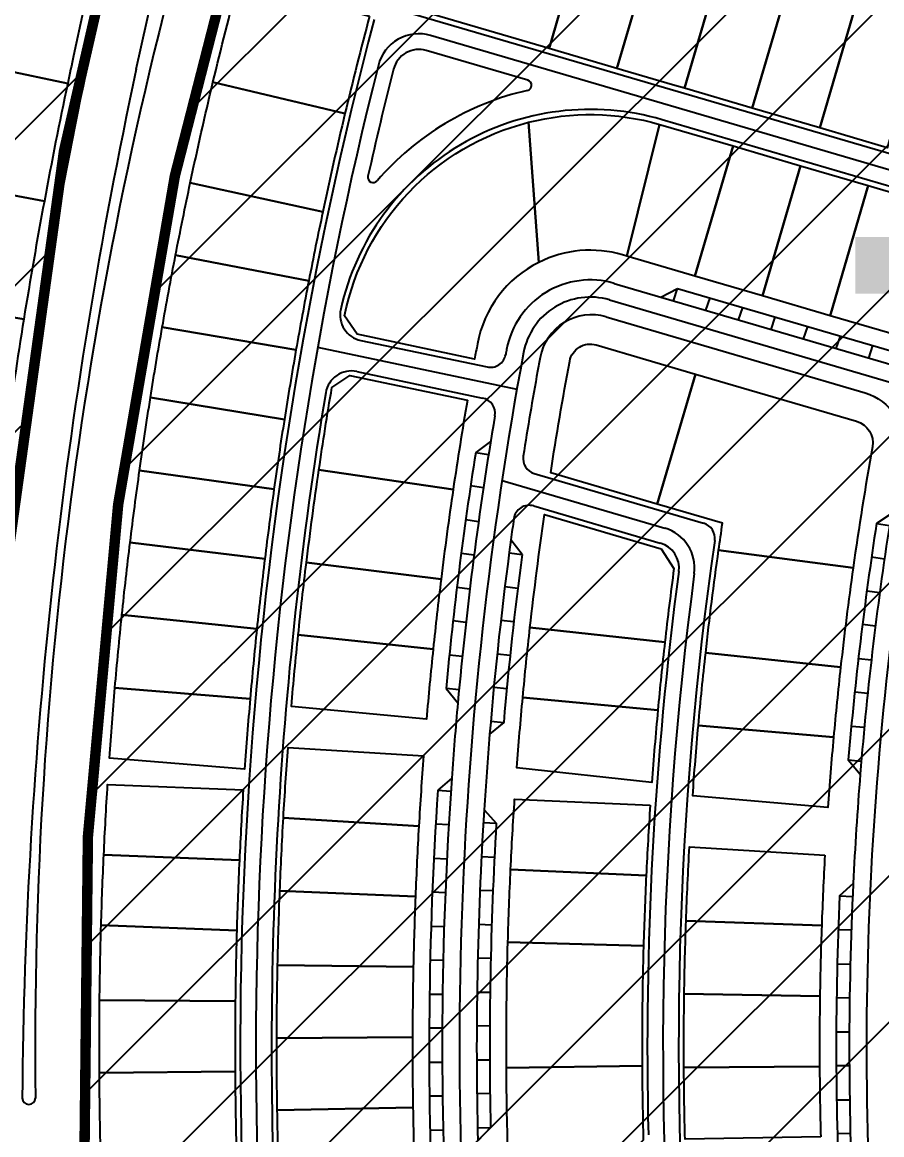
# Paper-space layout 'Layout1' of a CAD drawing. Extents: x 51 to 892, y -832 to -238.
# Drawn here: x 754.36 to 767.53, y -347.63 to -330.57 of the extents above; entities that cross this region are included whole.
import ezdxf

# ---------------------------------------------------------------- set-up
doc = ezdxf.new("R2010")
doc.units = 0
doc.header["$LTSCALE"] = 10
doc.header["$MEASUREMENT"] = 0
doc.linetypes.add('X-Base 100915$0$PHANTOMX2', pattern=[5, 2.5, -0.5, 0.5, -0.5, 0.5, -0.5])
for name, color, linetype in [('L-ANNO-KPLN', 254, 'Continuous'), ('L-ANNO-KPLN-HTCH', 135, 'Continuous'), ('L-ANNO-KPLN-SHET', 139, 'X-Base 100915$0$PHANTOMX2'), ('L-ANNO-TEXT', 50, 'Continuous')]:
    doc.layers.add(name, color=color, linetype=linetype)
doc.styles.add('ANNO-A-XL', font='arial.ttf', dxfattribs={"height": 8})
pattern_1 = [(45, (0, 0), (-1.122532015133644, 1.122532015133644), [])]

# ---------------------------------------------------------------- blocks, each defined once
blk = doc.blocks.new('masterplan')
at = {"layer": 'L-ANNO-KPLN'}
for p, q in [((407948.432580914, 2905862.700010548), (407949.2320323419, 2905866.325325754)), ((407947.7053529047, 2905862.857094674), (407947.9683995146, 2905864.074880757)), ((407970.3488562948, 2905858.359426498), (407952.3775052573, 2905863.634656029)), ((407969.6945131444, 2905858.301373487), (407952.9440181442, 2905863.218238429)), ((407954.4343465155, 2905862.530648187), (407952.8764216215, 2905862.987954452)), ((407962.5842195777, 2905860.138371115), (407956.4954988902, 2905861.925626792)), ((407955.7586988831, 2905859.415530834), (407956.474296217, 2905859.205477612)), ((407956.474296217, 2905859.205477612), (407956.730117545, 2905859.338823267)), ((407956.4748238409, 2905859.205322735), (407961.8476309899, 2905857.628213097)), ((407956.730117545, 2905859.338823267), (407961.7196037165, 2905857.874231944)), ((407955.6843427082, 2905859.162218458), (407965.7265449807, 2905856.214475583)), ((407955.6354857951, 2905858.901421146), (407959.6032333378, 2905857.736746382)), ((407951.8736953476, 2905858.540933086), (407953.8092857263, 2905858.132783694)), ((407951.2124434678, 2905858.435090662), (407954.2669536326, 2905857.790999599)), ((407951.813003422, 2905858.063175552), (407953.7416010917, 2905857.656500682)), ((407953.8642618362, 2905856.98939125), (407953.6352676903, 2905856.822961394)), ((407953.6352676903, 2905856.822961394), (407953.8328383607, 2905856.791875361)), ((407954.532826244, 2905856.49871794), (407957.1292106735, 2905855.736586936)), ((407953.7542991098, 2905856.277842477), (407953.5564601698, 2905856.307171208)), ((407954.0385677639, 2905856.393674395), (407956.5324927022, 2905855.661618888)), ((407954.5244884946, 2905856.000913453), (407956.4648961796, 2905855.431334911)), ((407953.4822401699, 2905855.790700947), (407953.6803317697, 2905855.763131829)), ((407959.7804278476, 2905855.731353722), (407959.9780697115, 2905855.700731937)), ((407954.1478688113, 2905855.281471598), (407954.3461507529, 2905855.255313105)), ((407953.6109421842, 2905855.247784076), (407953.4126135538, 2905855.273591412)), ((407959.90101073, 2905855.1864755), (407959.7030739826, 2905855.215129367)), ((407953.347585822, 2905854.755883454), (407953.5461358351, 2905854.731839935)), ((407954.082169589, 2905854.765640424), (407954.2806781756, 2905854.741261396)), ((407959.6308600291, 2905854.698160944), (407959.8290720661, 2905854.671477832)), ((407953.485917842, 2905854.215340164), (407953.2871621115, 2905854.237617973)), ((407954.0210995551, 2905854.249240736), (407954.2198188173, 2905854.226643133)), ((407959.762260841, 2905854.155789914), (407959.5637931358, 2905854.180499629)), ((407953.2313471958, 2905853.71883591), (407953.4302929622, 2905853.698325568)), ((407953.9646636224, 2905853.732314075), (407954.1635775738, 2905853.711499715)), ((407959.5018799417, 2905853.662196666), (407959.7005836684, 2905853.639462793)), ((407953.1801454844, 2905853.199578251), (407953.3608646963, 2905852.981684979)), ((407953.3792655903, 2905853.180836992), (407953.1801454844, 2905853.199578251)), ((407954.1119589694, 2905853.195872584), (407953.9128663309, 2905853.214902027)), ((407959.644046654, 2905853.122547581), (407959.4451265755, 2905853.143303362)), ((407953.8657118478, 2905852.697046214), (407954.0649671566, 2905852.679803221)), ((407959.3935386557, 2905852.623871083), (407959.5926553943, 2905852.605095451)), ((407959.3471212887, 2905852.103951249), (407959.5464149768, 2905852.087157623)), ((407953.2675738139, 2905851.825462284), (407953.0542582001, 2905851.639362074)), ((407953.0542582001, 2905851.639362074), (407953.2538070154, 2905851.625936366)), ((407953.2212063501, 2905851.106961013), (407953.0215461055, 2905851.118612567)), ((407953.9517884088, 2905851.129357053), (407953.7521413121, 2905851.141232953)), ((407952.9934637892, 2905850.597592881), (407953.1932197106, 2905850.587716401)), ((407953.7235922564, 2905850.622018991), (407953.9233378395, 2905850.611934226)), ((407953.169849308, 2905850.068243548), (407952.9700134699, 2905850.076344177)), ((407953.8995292359, 2905850.094277033), (407953.6997012355, 2905850.102569853)), ((407959.2132415618, 2905850.020426332), (407959.4130456178, 2905850.011575391)), ((407952.951197, 2905849.554907632), (407953.1510969885, 2905849.548583496)), ((407953.680470171, 2905849.582927329), (407953.8803645131, 2905849.576427121)), ((407959.3926178591, 2905849.491978935), (407959.1927356316, 2905849.498841525)), ((407953.1369642334, 2905849.028777296), (407952.9370158662, 2905849.03332444)), ((407953.8658452131, 2905849.058426148), (407953.6659006103, 2905849.06313322)), ((407959.1774201321, 2905848.977078512), (407959.3773607444, 2905848.972204956)), ((407952.9274711885, 2905848.511635806), (407953.1274521594, 2905848.508866015)), ((407953.6559937253, 2905848.543229343), (407953.8559725035, 2905848.540315786)), ((407959.3672757843, 2905848.452304905), (407959.1672965796, 2905848.455188946)), ((407953.1225615181, 2905847.988890726), (407952.9225637213, 2905847.989882945)), ((407953.850747179, 2905848.022137714), (407953.650750313, 2905848.023257523)), ((407959.1623659759, 2905847.933224489), (407959.3623639767, 2905847.932330248)), ((407952.9222938521, 2905847.468107073), (407953.1222926956, 2905847.468892507)), ((407953.6501707952, 2905847.503259589), (407953.8501696597, 2905847.503933619)), ((407959.3626258082, 2905847.412332459), (407959.1626288093, 2905847.411236811)), ((407953.1266457131, 2905846.948912439), (407952.9266616023, 2905846.946349412)), ((407953.8542399921, 2905846.985745187), (407953.6542552186, 2905846.983277373)), ((407959.1680850538, 2905846.889277584), (407959.3680612526, 2905846.892363013)), ((407952.935666627, 2905846.424651179), (407953.135620227, 2905846.428991601)), ((407953.6630032544, 2905846.463352707), (407953.8629578488, 2905846.467614106)), ((407953.8629578488, 2905846.467614106), (407953.6676095373, 2905846.263405857)), ((407959.3786697722, 2905846.372473381), (407959.1787341691, 2905846.367398478))]:
    blk.add_line(p, q, dxfattribs=at)
for points in [[(407955.3391535307, 2905865.016440726), (407954.7637814621, 2905863.017574567), (407952.9973647553, 2905863.53608058), (407953.5642945963, 2905865.537424832)], [(407956.3859490375, 2905864.709169082), (407955.8001125082, 2905862.713374614), (407954.7637814621, 2905863.017574567), (407955.3391535307, 2905865.016440726)], [(407957.4203753965, 2905864.405528223), (407956.836338968, 2905862.409205361), (407956.6532261975, 2905862.462955459), (407955.8001125082, 2905862.713374614), (407956.3859490375, 2905864.709169082)], [(407958.4585026752, 2905864.100801012), (407957.8726661459, 2905862.105006543), (407956.836338968, 2905862.409205361), (407957.4203753965, 2905864.405528223)], [(407959.4929329052, 2905863.797159016), (407958.9088964117, 2905861.800836173), (407957.8726661459, 2905862.105006543), (407958.4585026752, 2905864.100801012)], [(407960.5292624822, 2905863.492959495), (407959.9452199227, 2905861.496638432), (407958.9088964117, 2905861.800836173), (407959.4929329052, 2905863.797159016)], [(407956.4729688037, 2905861.848864854), (407957.5797304858, 2905861.523991009), (407956.9956881987, 2905859.527670745), (407955.9521937738, 2905859.833972525), (407956.4542858279, 2905861.854238485)], [(407958.6160027114, 2905861.219808322), (407958.0319660295, 2905859.223485535), (407956.9956881987, 2905859.527670745), (407957.5797304858, 2905861.523991009)], [(407959.652286907, 2905860.915622122), (407959.0682464696, 2905858.919300436), (407958.0319660295, 2905859.223485535), (407958.6160027114, 2905861.219808322)], [(407960.6885624282, 2905860.611438467), (407960.1045236759, 2905858.615116287), (407959.0682464696, 2905858.919300436), (407959.652286907, 2905860.915622122)]]:
    blk.add_lwpolyline(points, close=True, dxfattribs=at)
for points in [[(407946.7985899145, 2905864.502263435, -0.003244982398249288), (407947.7675749387, 2905864.281870123), (407947.4707632244, 2905862.907766973, 0.001386448028862579), (407947.3803023, 2905862.483273892), (407945.3439263068, 2905862.913016532), (407945.6870936893, 2905864.501725328), (407945.9721295419, 2905864.684606937)], [(407952.0087390002, 2905863.516950148, 0.006282251540902384), (407951.631491218, 2905862.019823936), (407949.6077967902, 2905862.500509841, -0.006326932595957362), (407950.0003931001, 2905864.058201829)], [(407947.3803023, 2905862.483273892, 0.005859536465751398), (407947.0228708732, 2905860.678367966), (407944.9522486427, 2905861.063782781, -0.003744937937874661), (407945.1587595964, 2905862.055778938), (407945.3439263068, 2905862.913016532)], [(407951.631491218, 2905862.019823936, 0.006277226712519576), (407951.2918097164, 2905860.513653323), (407949.2595691665, 2905860.956837337, -0.006232273416766205), (407949.6077967902, 2905862.500509841)], [(407956.4542858279, 2905861.854238485), (407955.9521937738, 2905859.833972525), (407955.8871322745, 2905859.853070385, 0.189775869886456), (407954.6027421117, 2905859.73767454), (407954.4456684142, 2905861.885973796, -0.1331329310509148)], [(407954.6027421117, 2905859.73767454, 0.2347042157026593), (407953.6611346831, 2905858.486341949, 0.001055502495886117), (407953.6185419598, 2905858.254765009), (407951.8173465891, 2905858.634574328), (407951.6265189163, 2905858.920023795, -0.2885969277282905), (407954.4456684142, 2905861.885973796)], [(407947.0228708732, 2905860.678367966, 0.005868320843912079), (407946.7077388929, 2905858.865555515), (407944.6156384377, 2905859.208224498, -0.001345113027464398), (407944.7441054122, 2905859.98007567), (407944.7441374151, 2905859.980256847, -0.004074478053933057), (407944.9522486427, 2905861.063782781)], [(407951.2918097164, 2905860.513653323, 0.004404447528130956), (407951.0766960832, 2905859.455315779), (407949.0342554451, 2905859.848724193, -0.004479306484950018), (407949.2595691665, 2905860.956837337)], [(407951.0766960832, 2905859.455315779, 0.00440263489364279), (407950.8801109242, 2905858.393346654), (407948.8294874323, 2905858.741964083, -0.004440455348703678), (407949.0342554451, 2905859.848724193)], [(407946.7077388929, 2905858.865555515, 0.005863442742887322), (407946.4350753948, 2905857.045870641), (407944.3229257852, 2905857.347215449, -0.003194007940904805), (407944.6156384377, 2905859.208224498)], [(407950.8801109242, 2905858.393346654, 0.004403651353023836), (407950.7021754952, 2905857.32803289), (407948.6493007557, 2905857.662877571, -0.004319572949863335), (407948.8294874323, 2905858.741964083)], [(407955.4815531389, 2905858.471366522), (407957.0029935706, 2905858.024769743), (407956.4171570414, 2905856.028975274), (407954.7844980406, 2905856.50822005, -0.007569106078218055), (407955.0768263044, 2905858.222870444, -0.4442683283212291)], [(407959.474799943, 2905857.299206821, -0.3823758585467206), (407959.716621215, 2905856.909034989, 0.00893231893680632), (407959.4210665611, 2905855.050928839), (407957.3587381813, 2905855.322077036, -0.001956314752751584), (407957.4183194734, 2905855.735098558), (407956.4171570414, 2905856.028975274), (407957.0029935706, 2905858.024769743)], [(407953.5073294195, 2905857.624142853, 0.005909559189179342), (407953.2898793005, 2905856.253940062), (407951.2319178033, 2905856.555751569, -0.005252765067732292), (407951.4303259605, 2905857.817021727), (407951.7054109629, 2905858.004103869)], [(407950.7021754952, 2905857.32803289, 0.004401217550054057), (407950.5428901584, 2905856.259844169), (407948.4827632986, 2905856.546693779, -0.004456660170904887), (407948.6493007557, 2905857.662877571)], [(407950.5428901584, 2905856.259844169, 0.004402177236995252), (407950.4023670142, 2905855.188924828), (407948.3378617106, 2905855.442197205, -0.004398885370715894), (407948.4827632986, 2905856.546693779)], [(407953.2898793005, 2905856.253940062, 0.005902707463531694), (407953.1047245529, 2905854.879035468), (407951.0402312594, 2905855.132343418, -0.005919330644662689), (407951.2319178033, 2905856.555751569)], [(407956.4759755607, 2905855.344707401), (407956.6739670169, 2905855.039293315, 0.005128453722674895), (407956.5350890583, 2905853.911645902), (407954.4672568428, 2905854.136150134, -0.007623816245938431), (407954.6891600568, 2905855.869204065)], [(407950.4023670142, 2905855.188924828, 0.004399296629274434), (407950.2805780496, 2905854.115843336), (407948.2115309873, 2905854.32874578, -0.004436465477653174), (407948.3378617106, 2905855.442197205)], [(407959.4210665611, 2905855.050928839, 0.007301061344832454), (407959.2290747158, 2905853.527442988), (407957.1607176599, 2905853.747286123, -0.007267254369810405), (407957.3587381813, 2905855.322077036)], [(407953.1047245529, 2905854.879035468, 0.004607195578363791), (407952.9830377549, 2905853.805905183), (407950.9142674403, 2905854.021567714, -0.004624913461944878), (407951.0402312594, 2905855.132343418)], [(407950.2805780496, 2905854.115843336, 0.004400151556538095), (407950.1776441042, 2905853.040661729), (407948.1046066175, 2905853.211033587, -0.004435858097855219), (407948.2115309873, 2905854.32874578)], [(407956.5350890583, 2905853.911645902, 0.004754031810647658), (407956.42737474, 2905852.867701351), (407954.3564591567, 2905853.061632033, -0.004742477072568138), (407954.4672568428, 2905854.136150134)], [(407952.9830377549, 2905853.805905183, 0.004597388482477348), (407952.8809736719, 2905852.730738594), (407950.8100258682, 2905852.925279596, -0.004538361965153501), (407950.9142674403, 2905854.021567714)], [(407959.2290747158, 2905853.527442988, 0.005143121297150391), (407959.1207009255, 2905852.453195907), (407957.0484660539, 2905852.632847251, -0.005142567188943658), (407957.1607176599, 2905853.747286123)], [(407950.1776441042, 2905853.040661729, 0.004397227082585277), (407950.0934936686, 2905851.963936648), (407948.020345625, 2905852.134188608, -0.004269605152280771), (407948.1046066175, 2905853.211033587)], [(407956.42737474, 2905852.867701351, 0.005061632542831439), (407956.3345458941, 2905851.75602079), (407954.2658199832, 2905851.985329293, -0.004732103557275806), (407954.3564591567, 2905853.061632033)], [(407959.1207009255, 2905852.453195907, 0.005165199610893558), (407959.0340699739, 2905851.372995348), (407956.9618532743, 2905851.556420414, -0.004967785527856158), (407957.0484660539, 2905852.632847251)], [(407952.8353496267, 2905852.16610835, 0.004603617403350584), (407952.7634102465, 2905851.088498373), (407950.6874713255, 2905851.218589248, -0.004459624732403785), (407950.7592580246, 2905852.296226117)], [(407950.0722185731, 2905851.644534513, 0.004403574416361135), (407950.0125328146, 2905850.565878704), (407947.934132245, 2905850.647798996, -0.004274346155953869), (407947.9932116386, 2905851.726402487)], [(407956.3102790648, 2905851.410490177, 0.004903631745873155), (407956.2484596301, 2905850.332201545), (407954.1705790769, 2905850.426140002, -0.004736416864647245), (407954.2319550009, 2905851.504694445)], [(407952.7634102465, 2905851.088498373, 0.004601630520510355), (407952.7111702873, 2905850.009920972), (407950.6329018438, 2905850.094154166, -0.004651205762413924), (407950.6874713255, 2905851.218589248)], [(407958.9880736618, 2905850.641603092, 0.005148542204515125), (407958.9388333182, 2905849.562606228), (407956.8601257135, 2905849.636714518, -0.005183199023159063), (407956.9119530651, 2905850.769118621)], [(407950.0125328146, 2905850.565878704, 0.004402375852544218), (407949.9717996677, 2905849.486815019), (407947.8932661075, 2905849.568516077, -0.004262474478361594), (407947.934132245, 2905850.647798996)], [(407956.2484596301, 2905850.332201545, 0.004889562513452173), (407956.2076422942, 2905849.252925147), (407954.1284738076, 2905849.311160292, -0.004876505354985333), (407954.1705790769, 2905850.426140002)], [(407952.7111702873, 2905850.009920972, 0.004600672735551343), (407952.6787480889, 2905848.930481896), (407950.5987877904, 2905848.954893061, -0.004691983707706518), (407950.6329018438, 2905850.094154166)], [(407949.9717996677, 2905849.486815019, 0.004403171680163939), (407949.9499107626, 2905848.406486183), (407947.8699358132, 2905848.419261883, -0.004521534571240755), (407947.8932661075, 2905849.568516077)], [(407958.9388333182, 2905849.562606228, 0.005151577784942476), (407958.9117086879, 2905848.482889419), (407956.8319705826, 2905848.518069833, -0.005107154796491946), (407956.8601257135, 2905849.636714518)], [(407956.2076422942, 2905849.252925147, 0.00830280766342517), (407956.1865897161, 2905847.413336152), (407954.1067662683, 2905847.378997804, -0.008414897423348689), (407954.1284738076, 2905849.311160292)], [(407952.6787480889, 2905848.930481896, 0.004608911321686384), (407952.6660639001, 2905847.850557005), (407950.5860295398, 2905847.838704825, -0.004592080637968469), (407950.5987877904, 2905848.954893061)], [(407958.9117086879, 2905848.482889419, 0.005171169645383379), (407958.9067440878, 2905847.402802716), (407956.8267622438, 2905847.383901257, -0.005182739627790516), (407956.8319705826, 2905848.518069833)], [(407949.9499107626, 2905848.406486183, 0.004400813872783432), (407949.9469959517, 2905847.326644434), (407947.8670987088, 2905847.303004333, -0.004405182158374082), (407947.8699358132, 2905848.419261883)], [(407952.673172016, 2905846.770633865), (407950.5935331385, 2905846.732051035, -0.004562135192505983), (407950.5860295398, 2905847.838704825), (407952.6660639001, 2905847.850557005, 0.004603938610312378)], [(407949.9633675294, 2905846.228919028), (407947.8837977843, 2905846.185756449, -0.004402168139394359), (407947.8670987088, 2905847.303004333), (407949.9469959517, 2905847.326644434, 0.004476182728779293)], [(407956.2041698245, 2905846.273198814), (407955.9709383431, 2905846.027156048), (407954.1315506833, 2905845.980113564, -0.006105287290811512), (407954.1067662683, 2905847.378997804), (407956.1865897161, 2905847.413336152, 0.005148203837507551)], [(407958.9238324957, 2905846.322913795), (407956.8440141657, 2905846.287630686, -0.005011395331005259), (407956.8267622438, 2905847.383901257), (407958.9067440878, 2905847.402802716, 0.005172747424629303)], [(407952.7000703294, 2905845.69097345), (407950.6213157155, 2905845.618061311, -0.004583210416671941), (407950.5935331385, 2905846.732051035), (407952.673172016, 2905846.770633865, 0.004608814230704599)]]:
    blk.add_lwpolyline(points, format="xyb", close=True, dxfattribs=at)
for points in [[(407956.6660870864, 2905859.149180183), (407956.730117545, 2905859.338823267)], [(407957.1650357036, 2905859.00272105), (407957.2290661621, 2905859.192364135)], [(407957.6639843207, 2905858.856261918), (407957.7280147793, 2905859.045905002)], [(407958.162932938, 2905858.709802786), (407958.2269633964, 2905858.89944587)], [(407958.6618815551, 2905858.563343653), (407958.7259120136, 2905858.752986738)], [(407959.1608301722, 2905858.416884521), (407959.2248606307, 2905858.606527606)], [(407959.6597787894, 2905858.270425389), (407959.7238092478, 2905858.460068473)], [(407954.3461507529, 2905855.255313105), (407954.1743692606, 2905855.479708039)]]:
    blk.add_lwpolyline(points, dxfattribs=at)
for points in [[(407959.6032333378, 2905857.736746382, -0.3823758558356593), (407960.1656083922, 2905856.82937003, 0.0046110558414929), (407960.0059627832, 2905855.878733516), (407959.7804278476, 2905855.731353722, 0.0174133623693031), (407959.3471212887, 2905852.103951249), (407959.5300027123, 2905851.887832289, 0.0080362972854349), (407959.4222788354, 2905850.211362024), (407959.2132415618, 2905850.020426332, 0.0223900866199349), (407959.215606282, 2905845.32408726), (407959.4248357317, 2905845.133362166)], [(407954.3461507529, 2905855.255313105, 0.0112120050697191), (407954.0649671566, 2905852.679803221), (407953.848812541, 2905852.497761162, 0.0050021081194549), (407953.7643615743, 2905851.340859565), (407953.9517884088, 2905851.129357053)]]:
    blk.add_lwpolyline(points, format="xyb", dxfattribs=at)
for centre, radius, start, end in [((408011.6258357074, 2905847.698627646), 64.74399999994391, 163.3778635715678, 180.6921108289289), ((408011.0064366256, 2905847.731003768), 63.39772533267856, 163.1389014425376, 181.5978862850495), ((408011.6258357075, 2905847.698627646), 61.59999999999306, 165.1694854820623, 186.5171650134089), ((407952.7637607505, 2905862.604147823), 0.6400000000000001, 73.64116340534166, 165.7898226640702), ((407952.7637607505, 2905862.604147823), 0.4, 73.64116340534166, 165.7898226640702), ((408024.3379818329, 2905846.304143772), 78.39999999986071, 167.8111503999395, 177.7200083757354), ((408024.3379818329, 2905846.304143772), 77.65599999986203, 167.8111503999395, 179.5469629723173), ((408011.6258357075, 2905847.698627646), 61.35999999998944, 165.7898226640702, 186.9054076471657), ((408011.6258357075, 2905847.698627646), 61.11999999998602, 165.7898226640702, 167.3743454164184), ((407954.4118143412, 2905862.453886862), 0.08000000000000002, 282.8640337135631, 73.64116340534166), ((407955.3914223542, 2905858.164321832), 4.32, 102.8640337135631, 139.1760808261265), ((407955.3914223542, 2905858.164321832), 3.92, 73.64116340534166, 167.397662076835), ((407952.061844646, 2905861.040762738), 0.08000000000000002, 167.3743454164184, 319.1760808261263), ((407955.3914244436, 2905858.164321225), 1.303999999959182, 73.64116340534166, 169.4574120062497), ((407955.3914244436, 2905858.164321225), 1.039999999959182, 73.64116340534166, 169.4574120062497), ((407951.9562266865, 2905858.93232621), 0.4, 167.397662076835, 258.0927296994967), ((407955.4101640531, 2905858.133807888), 0.8, 73.64116340534166, 169.4840372988466), ((408011.6258415522, 2905847.698647214), 58.24000000042582, 169.4574120062497, 186.2970763550122), ((408011.6258415522, 2905847.698647214), 58.50400000042581, 169.4574120062497, 169.5359775990568), ((407953.8588045296, 2905858.367619569), 0.24, 258.0927296994967, 349.5359775990567), ((408011.6258415522, 2905847.698647214), 57.97600000042581, 169.4840372988466, 169.6974266324487), ((407951.730472083, 2905857.671782427), 0.4, 78.09272969949666, 170.546432370801), ((408011.6258415522, 2905847.698647214), 57.97600000042581, 169.6986875921635, 171.0015528568982), ((408011.6258357075, 2905847.698627646), 61.11999999998602, 170.546432370801, 183.3174608538066), ((408011.6258415519, 2905847.698647214), 52.00000000008319, 168.8894750688744, 184.6024692652267), ((407953.6920822883, 2905857.421664807), 0.24, 350.472842399508, 78.09272969949666), ((408011.6258415842, 2905847.698647208), 58.50400003280183, 170.4727441948959, 174.819009418493), ((408011.6261052625, 2905847.698632715), 58.70426403747766, 171.0583384092299, 174.6231494912852), ((407954.6004227666, 2905856.729001917), 0.24, 171.0015528568982, 253.6411634053416), ((407954.456891972, 2905855.770629476), 0.24, 73.64116340534166, 171.9632361595244), ((408011.6258415525, 2905847.698647214), 57.97600000071929, 171.9632361595244, 172.2869579984397), ((408011.625841552, 2905847.698647214), 52.26400000025936, 170.9953433514576, 175.4025642020712), ((407956.3522353086, 2905855.047528283), 0.6400000000000001, 352.4266777113235, 73.64116340534166), ((407957.0616141509, 2905855.506302959), 0.24, 351.8567608276546, 73.64116340534166), ((408011.6258415525, 2905847.698647214), 57.97600000071929, 172.2869579984397, 175.2517597876293), ((408011.6258415502, 2905847.698647208), 54.88000000000001, 171.8567608276545, 184.9646690867383), ((407956.3522353085, 2905855.047528283), 0.4, 352.4266777113235, 73.64116340534166), ((408011.6258415502, 2905847.698647208), 55.36000000000001, 172.4266777113235, 181.3910740019831), ((408011.6258415502, 2905847.698647208), 55.12, 172.4266777113235, 185.6182645198161), ((408011.6258415842, 2905847.698647208), 58.50400003280183, 174.819009418493, 175.9550524643673), ((408011.6258415508, 2905847.698647208), 58.50399999946755, 175.9550524643673, 183.2851880131833), ((408011.6261052625, 2905847.698632715), 58.70426403748119, 176.1509256544082, 182.771288834242), ((408011.6258415525, 2905847.698647214), 57.97600000071929, 176.3981490981154, 181.4185486919814), ((408011.8257961469, 2905847.702908613), 57.97600000071929, 176.6110981839568, 181.2208934554421), ((408011.625841552, 2905847.698647214), 52.26400000025936, 177.2443082720625, 182.8134144191385), ((407946.7855078755, 2905846.920342174), 0.101122002665331, 181.2350677524789, 357.8588641012269)]:
    blk.add_arc(centre, radius, start, end, dxfattribs=at)
blk = doc.blocks.new('*U44')
at = {"layer": 'L-ANNO-KPLN-HTCH'}
h = blk.add_hatch(dxfattribs=at)
h.set_pattern_fill('ANSI31', color=256, scale=0.5)
h.set_pattern_definition(pattern_1)
edge = h.paths.add_edge_path()
edge.add_line((-3477.340847312534, 26389.08211946678), (-3476.696798085878, 26391.23498560772))
edge.add_arc((-3420.452162759733, 26378.86010228293), 57.5899013740549, 142.7627728215528, 167.5915480642971, ccw=False)
edge.add_arc((-3465.563501166671, 26413.2295411542), 0.8800000000368055, 44.14386045287557, 147.0093464292338, ccw=False)
edge.add_line((-3464.932019010131, 26413.84242800023), (-3462.308316295329, 26411.13912075949))
edge.add_line((-3462.308316295329, 26411.13912075949), (-3460.800261644824, 26409.50123974639))
edge.add_line((-3460.800261644824, 26409.50123974639), (-3458.15148298332, 26406.14717746624))
edge.add_line((-3458.15148298332, 26406.14717746624), (-3456.785749881007, 26404.33334375643))
edge.add_line((-3456.785749881007, 26404.33334375643), (-3456.273116397383, 26403.65251388452))
edge.add_line((-3456.273116397383, 26403.65251388452), (-3454.614317236995, 26401.08604812441))
edge.add_line((-3454.614317236995, 26401.08604812441), (-3453.11897780892, 26397.88563898723))
edge.add_line((-3453.11897780892, 26397.88563898723), (-3451.681185775963, 26393.15234245132))
edge.add_line((-3451.681185775963, 26393.15234245132), (-3452.372755956548, 26389.64254962518))
edge.add_arc((-3440.729426172565, 26421.87102503988), 34.26721109186285, 250.1364990818604, 256.5534498169945)
edge.add_arc((-3452.890471362292, 26371.94932114865), 17.11531071611784, 62.14225024929232, 75.82037691743722, ccw=False)
edge.add_arc((-3335.491414003128, 26392.60204492405), 109.5406656748041, 182.8889570298612, 188.6250922489311)
edge.add_arc((-3444.403850554815, 26376.08179597749), 0.6175726048691607, -72.33047382238777, 8.62509224678962, ccw=False)
edge.add_line((-3444.216401010231, 26375.49335856321), (-3448.091487384113, 26374.25893131788))
edge.add_line((-3448.091487384113, 26374.25893131788), (-3454.201449280666, 26371.9425439863))
edge.add_line((-3454.201449280666, 26371.9425439863), (-3460.486923591178, 26369.40974283596))
edge.add_line((-3460.486923591178, 26369.40974283596), (-3462.637729320852, 26368.6181544946))
edge.add_line((-3462.637729320852, 26368.6181544946), (-3466.675663639969, 26367.24637549468))
edge.add_line((-3466.675663639969, 26367.24637549468), (-3468.796374336295, 26366.55411420721))
edge.add_line((-3468.796374336295, 26366.55411420721), (-3478.862934394218, 26363.26809795345))
edge.add_arc((-3479.049123044214, 26363.83847834113), 0.6000000000330784, 186.2486651410996, 288.07817971303797, ccw=False)
edge.add_arc((-3416.025790419962, 26370.73916992955), 63.99999999581782, 163.3449744473342, 186.248665158218, ccw=False)
h = blk.add_hatch(dxfattribs=at)
h.set_pattern_fill('ANSI31', color=256, scale=0.5)
h.set_pattern_definition(pattern_1)
edge = h.paths.add_edge_path()
edge.add_line((-3493.014054794624, 26376.17152443859), (-3495.703981004716, 26376.46645524451))
edge.add_arc((-3495.567328251007, 26377.71280122127), 1.253815085605769, 177.4695980266027, 263.7429286175604, ccw=False)
edge.add_line((-3496.819920786485, 26377.76815651874), (-3495.454333574223, 26387.56380554107))
edge.add_arc((-3494.337802473244, 26387.40815270053), 1.127328481953385, 73.41580917437199, 172.0636859102608, ccw=False)
edge.add_line((-3494.016035942887, 26388.48858585726), (-3492.425117474925, 26388.25940670217))
edge.add_arc((-3481.385585203886, 26386.41589765928), 11.19239913309582, 160.8298219348279, 170.5195651860163, ccw=False)
edge.add_arc((-3487.429644498958, 26388.27065255871), 4.879999999987563, 85.38275381057849, 158.0953243516152, ccw=False)
edge.add_line((-3487.036809603861, 26393.13481546152), (-3486.673515218604, 26394.67524826625))
edge.add_arc((-3485.505556701376, 26394.3997979054), 1.199999999688955, 77.5321742941536, 166.7298930363992, ccw=False)
edge.add_line((-3485.246487089377, 26395.57149877823), (-3481.224783207351, 26394.67602330311))
edge.add_line((-3481.224783207351, 26394.67602330311), (-3478.457182655987, 26403.16881637606))
edge.add_line((-3478.457182655987, 26403.16881637606), (-3477.651744082398, 26403.93297746549))
edge.add_line((-3477.651744082398, 26403.93297746549), (-3476.886223735814, 26403.90158787468))
edge.add_line((-3476.886223735814, 26403.90158787468), (-3475.2518569298, 26403.25352535774))
edge.add_arc((-3411.189467643704, 26378.02548480647), 68.85088053975848, 158.5052694180292, 168.5876148527021)
edge.add_arc((-3397.536750806348, 26369.35960371034), 84.14801965279082, 164.6400189349, 179.5970086944465)
edge.add_arc((-3482.339384719125, 26369.99879157514), 0.6583994678208405, 276.6261042668839, 355.877171399975, ccw=False)
edge.add_line((-3482.263412185889, 26369.34479002054), (-3490.224241391118, 26369.08943027216))
edge.add_arc((-3490.316692280171, 26371.97158277735), 2.883634898887144, 182.034403104117, 271.8372484082234, ccw=False)
edge.add_line((-3493.198509599609, 26371.86921497253), (-3493.014054794624, 26376.17152443859))
at = {"layer": 'L-ANNO-KPLN-SHET', "transparency": 33554687, "const_width": 0.16}
for points in [[(-3444.216401010231, 26375.49335856321), (-3448.091487384113, 26374.25893131788), (-3454.201449280666, 26371.9425439863), (-3460.486923591178, 26369.40974283596), (-3462.637729320852, 26368.6181544946), (-3466.675663639969, 26367.24637549468), (-3468.796374336295, 26366.55411420721), (-3478.862934394218, 26363.26809795345, -0.4760627357976986), (-3479.645558368825, 26363.77317211176, -0.100270233695752), (-3477.340847312534, 26389.08211946678, 0.0184055709797868)], [(-3493.014054794624, 26376.17152443859), (-3495.703981004716, 26376.46645524451, -0.3952888084218735), (-3496.819920786485, 26377.76815651874), (-3495.454333574223, 26387.56380554107, -0.4591446719142577), (-3494.016035942887, 26388.48858585726), (-3492.425117474925, 26388.25940670217, -0.04230469116971425), (-3491.957336866241, 26390.09120242815, -0.3283606033535091), (-3487.036809603861, 26393.13481546152), (-3486.673515218604, 26394.67524826625, -0.4101182613377198), (-3485.246487089377, 26395.57149877823), (-3481.224783207351, 26394.67602330311), (-3478.457182655987, 26403.16881637606), (-3477.651744082398, 26403.93297746549), (-3476.886223735814, 26403.90158787468), (-3475.2518569298, 26403.25352535774, 0.04402093323622618), (-3478.679057889679, 26391.64895571261, 0.06535499134461324), (-3481.682689046432, 26369.95145604205, -0.3602738770341906), (-3482.263412185889, 26369.34479002054), (-3490.224241391118, 26369.08943027216, -0.4132060759694997), (-3493.198509599609, 26371.86921497253), (-3493.014054794624, 26376.17152443859)]]:
    blk.add_lwpolyline(points, format="xyb", dxfattribs=at)
at = {"linetype": 'Continuous'}
blk.add_blockref('masterplan', (-411427.6337880858, -2879476.937535429), dxfattribs=at)
at = {"layer": 'L-ANNO-TEXT', "style": 'ANNO-A-XL'}
blk.add_text('1A', height=8, dxfattribs=at).set_placement((-3469.029822030615, 26382.31994419078))

psp = doc.layouts.get("Layout1")

# ---------------------------------------------------------------- block references
psp.add_blockref('*U44', (4235.30803268658, -26717.05193810303))

doc.saveas('drawing.dxf')
